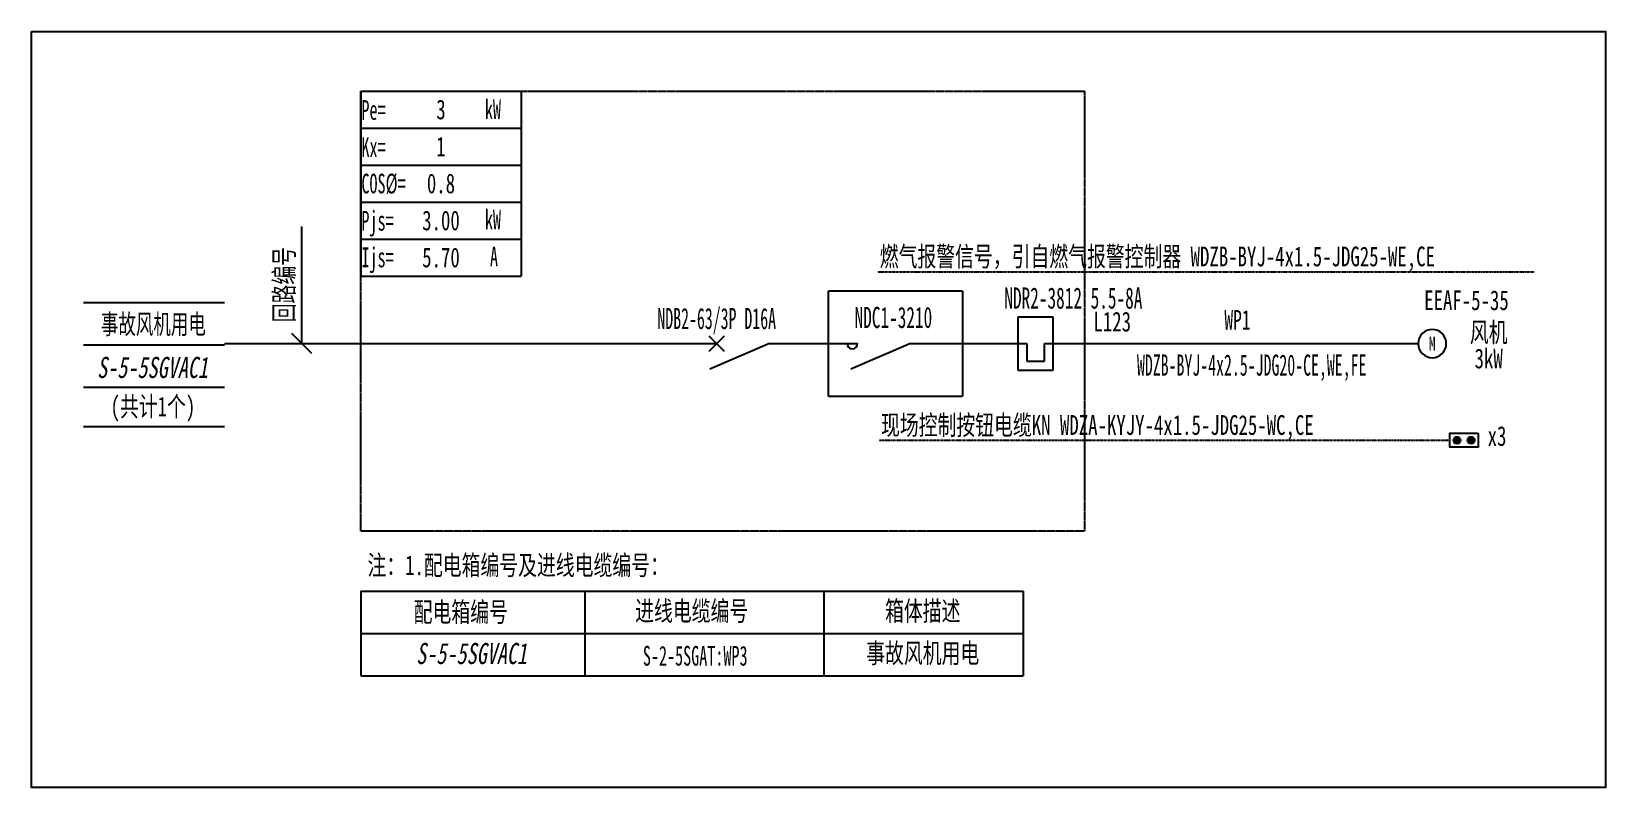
# Model space of a CAD drawing. Extents: x 296944 to 299348, y 326652 to 327807.
import ezdxf
from ezdxf.enums import TextEntityAlignment as Align

# ---------------------------------------------------------------- set-up
doc = ezdxf.new("R2010")
doc.units = 0
doc.header["$MEASUREMENT"] = 0
for name, pattern in [('DASH', [0.35, 0.25, -0.1]), ('DASHDOT', [1, 0.5, -0.25, 0, -0.25]), ('DASHED', [0.75, 0.5, -0.25])]:
    doc.linetypes.add(name, pattern=pattern)
for name, color, linetype in [('D_E_Eqpm(强电设备)', 100, 'Continuous'), ('D_E_Eqpm（强电设备）', 100, 'Continuous'), ('D_E_Text(强电文字)', 51, 'Continuous'), ('D_E_Text（强电文字）', 51, 'Continuous'), ('D_E_Wire(强电线缆)', 10, 'Continuous'), ('D_E_Wire（强电线缆）', 10, 'Continuous'), ('D_T_TableDim(表格尺寸)', 255, 'Continuous'), ('D_T_TableDim（表格尺寸）', 255, 'Continuous'), ('系统图', 220, 'Continuous')]:
    doc.layers.add(name, color=color, linetype=linetype)
doc.styles.add('$1$电气', font='', dxfattribs={"width": 0.7})
doc.styles.add('$1$电气箱', font='simhei.ttf', dxfattribs={"width": 0.8, "oblique": 10})
doc.styles.add('$3$电气', font='', dxfattribs={"width": 0.7})
doc.styles.add('电气', font='', dxfattribs={"width": 0.7})
doc.styles.add('电气箱', font='simhei.ttf', dxfattribs={"width": 0.8, "oblique": 10})
doc.styles.get('$1$电气').set_extended_font_data('SimSun')
doc.styles.get('$3$电气').set_extended_font_data('SimSun')
doc.styles.get('电气').set_extended_font_data('SimSun')

# ---------------------------------------------------------------- blocks, each defined once
blk = doc.blocks.new('电机启停按钮')
at = {"layer": 'D_E_Eqpm（强电设备）'}
for points in [[(150, 300, 1), (50, 300, 1)], [(50, 100, 1), (150, 100, 1)]]:
    blk.add_hatch(color=51, dxfattribs=at).paths.add_polyline_path(points)
blk.add_lwpolyline([(0, 400), (200, 400), (200, 0), (0, 0)], close=True, dxfattribs=at)
for centre in [(100, 300), (100, 100)]:
    blk.add_circle(centre, 50, dxfattribs=at)
blk = doc.blocks.new('1')
at = {"layer": 'D_E_Eqpm(强电设备)'}
for p, q in [((-314387, 61832), (-314387, 61082)), ((-313887, 61832), (-314387, 61832)), ((-313887, 61082), (-313887, 61832)), ((-314262, 61457), (-314262, 61207)), ((-314012, 61207), (-314012, 61457)), ((-314262, 61207), (-314012, 61207)), ((-314387, 61082), (-313887, 61082))]:
    blk.add_line(p, q, dxfattribs=at)
blk = doc.blocks.new('电机')
at = {"layer": 'D_E_Eqpm（强电设备）'}
for start, end in [(90, 180), (180, 270), (0, 90), (270, 0)]:
    blk.add_arc((0, 0), 200, start, end, dxfattribs=at)
at = {"layer": 'D_E_Eqpm（强电设备）', "color": 51, "style": '电气', "width": 0.7}
blk.add_text('M', height=200, dxfattribs=at).set_placement((0, 0), align=Align.MIDDLE)

msp = doc.modelspace()

# ---------------------------------------------------------------- linework, layer by layer
at = {"linetype": 'DASHED'}
for p, q in [((297447.4, 327044.2), (297447.4, 327716)), ((297447.4, 327716), (298552.4, 327716)), ((298552.4, 327716), (298552.4, 327044.2)), ((298552.4, 327044.2), (297447.4, 327044.2))]:
    msp.add_line(p, q, dxfattribs=at)
at = {"layer": 'D_E_Eqpm(强电设备)', "color": 100}
for p, q in [((297979.3, 327319), (298002.1, 327341.9)), ((298002.1, 327319), (297979.3, 327341.9)), ((298002.1, 327341.9), (297979.3, 327319)), ((297979.3, 327341.9), (298002.1, 327319)), ((298071.4, 327330.4), (297980.3, 327291.4)), ((298286.7, 327330.4), (298195.6, 327291.4))]:
    msp.add_line(p, q, dxfattribs=at)
msp.add_arc((298197.9, 327330.4), 8.07, 180, 0, dxfattribs=at)
at = {"layer": 'D_E_Text（强电文字）'}
for p, q in [((297447.4, 327716), (297447.4, 327433.5)), ((297447.4, 327716), (297692.2, 327716)), ((297692.2, 327716), (297692.2, 327433.5)), ((297447.4, 327659.5), (297692.2, 327659.5)), ((297447.4, 327603), (297692.2, 327603)), ((297447.4, 327546.5), (297692.2, 327546.5)), ((297357.5, 327330.4), (297357.5, 327509)), ((297447.4, 327490), (297692.2, 327490)), ((297447.4, 327433.5), (297692.2, 327433.5)), ((297372.7, 327315.2), (297342.2, 327345.7))]:
    msp.add_line(p, q, dxfattribs=at)
at = {"layer": 'D_E_Wire(强电线缆)', "color": 10}
for p, q in [((297866.8, 327330.4), (297990.7, 327330.4)), ((298071.4, 327330.4), (298206, 327330.4)), ((298286.7, 327330.4), (298464.3, 327330.4)), ((298491.2, 327330.4), (299061.9, 327330.4))]:
    msp.add_line(p, q, dxfattribs=at)
at = {"layer": 'D_E_Wire（强电线缆）', "linetype": 'DASHDOT', "ltscale": 0.5}
for p, q in [((298236.6, 327440.2), (299238.8, 327440.2)), ((298238.7, 327182.8), (299110.5, 327182.8))]:
    msp.add_line(p, q, dxfattribs=at)
at = {"layer": 'D_E_Wire（强电线缆）'}
msp.add_line((297239.1, 327330.4), (297866.8, 327330.4), dxfattribs=at)
at = {"layer": 'D_T_TableDim(表格尺寸)', "linetype": 'DASH', "elevation": 0}
msp.add_lwpolyline([(298161.5, 327411.2), (298366, 327411.2), (298366, 327249.7), (298161.5, 327249.7)], close=True, dxfattribs=at)
at = {"layer": 'D_T_TableDim（表格尺寸）', "color": 255}
for p, q in [((297023.8, 327393.1), (297239.1, 327393.1)), ((297023.8, 327328.5), (297239.1, 327328.5)), ((297023.8, 327263.9), (297239.1, 327263.9)), ((297023.8, 327203.9), (297239.1, 327203.9))]:
    msp.add_line(p, q, dxfattribs=at)
at = {"layer": 'D_T_TableDim（表格尺寸）', "ltscale": 3.5}
for p, q in [((297447.4, 326952.1), (298459, 326952.1)), ((297447.4, 326952.1), (297447.4, 326823)), ((297789.4, 326952.1), (297789.4, 326823)), ((298154.6, 326952.1), (298154.6, 326823)), ((298459, 326952.1), (298459, 326823)), ((297447.4, 326887.6), (298459, 326887.6)), ((297447.4, 326887.6), (298459, 326887.6)), ((297789.4, 326887.6), (297789.4, 326823)), ((298154.6, 326887.6), (298154.6, 326823)), ((297447.4, 326823), (298459, 326823))]:
    msp.add_line(p, q, dxfattribs=at)
at = {"layer": '系统图', "ltscale": 9973.992009}
msp.add_lwpolyline([(296944.5, 327807), (299348, 327807), (299348, 326652.5), (296944.5, 326652.5)], close=True, dxfattribs=at)

# ---------------------------------------------------------------- block references
at = {"layer": 'D_E_Eqpm(强电设备)', "color": 100, "xscale": 0.1076289442000022, "yscale": 0.1076289442000022, "zscale": 0.1076289442000022}
msp.add_blockref('1', (332288, 320715.8), dxfattribs=at)
at = {"layer": 'D_E_Eqpm（强电设备）', "xscale": 0.1076289442000022, "yscale": 0.1076289442000022, "zscale": 0.1076289442000022}
msp.add_blockref('电机', (299083.4, 327330.4), dxfattribs=at)
at = {"layer": 'D_E_Eqpm（强电设备）', "xscale": 0.1076289442000022, "yscale": 0.1076289442000022, "zscale": 0.1076289442000022, "rotation": 270}
msp.add_blockref('电机启停按钮', (299110.5, 327193.6), dxfattribs=at)

# ---------------------------------------------------------------- texts
at = {"layer": 'D_E_Text(强电文字)', "color": 51, "style": '电气'}
for s, height, width, p in [('NDR2-3812 5.5-8A', 32.289, 0.6, (298430, 327383.8)), ('NDB2-63/3P D16A', 32.289, 0.55, (297900.2, 327352.5)), ('NDC1-3210', 32.29, 0.6, (298201.3, 327354.2))]:
    msp.add_text(s, height=height, dxfattribs=dict(at, width=width)).set_placement(p)
at = {"layer": 'D_E_Text(强电文字)', "color": 51, "style": '电气', "width": 0.55}
msp.add_text('WDZB-BYJ-4x2.5-JDG20-CE,WE,FE', height=32.289, dxfattribs=at).set_placement((298807.7, 327293.7), align=Align.MIDDLE)
at = {"layer": 'D_E_Text（强电文字）', "linetype": 'Continuous', "style": '电气', "width": 0.6}
for s, height, p in [('Pe=', 30.14, (297448.3, 327672)), ('kW', 30.14, (297636.8, 327673.1)), ('Kx=', 30.14, (297448.3, 327615.4)), ('COS%%C=', 30.14, (297448.3, 327559.7)), ('Pjs=', 30.14, (297448.3, 327502.9)), ('kW', 30.14, (297636.8, 327504.8)), ('Ijs=', 30.14, (297448.3, 327447)), ('A', 30.1, (297644.6, 327448.2))]:
    msp.add_text(s, height=height, dxfattribs=at).set_placement(p)
at = {"layer": 'D_E_Text（强电文字）'}
for s, height, style, width, p in [('燃气报警信号，引自燃气报警控制器 WDZB-BYJ-4x1.5-JDG25-WE,CE', 30.136, '电气', 0.7, (298239.7, 327448.4)), ('EEAF-5-35', 30.14, '电气', 0.7, (299071.1, 327381.5)), ('WP1', 30.14, '$1$电气', 0.65, (298766, 327351.6)), ('L123', 30.14, '电气', 0.7, (298566.1, 327348.9)), ('现场控制按钮电缆KN WDZA-KYJY-4x1.5-JDG25-WC,CE', 30.136, '电气', 0.7, (298241.7, 327191)), ('x3', 30.14, '电气', 0.7, (299168, 327174.2)), ('注：1.配电箱编号及进线电缆编号：', 30.136, '电气', 0.7, (297457.5, 326976.9))]:
    msp.add_text(s, height=height, dxfattribs=dict(at, style=style, width=width)).set_placement(p)
at = {"layer": 'D_E_Text（强电文字）', "style": '$3$电气', "width": 0.7}
msp.add_text('回路编号', height=30.14, rotation=90, dxfattribs=at).set_placement((297345.2, 327362.9))
at = {"layer": 'D_E_Text（强电文字）'}
for s, height, style, width, p in [('事故风机用电', 30.14, '$1$电气', 0.65, (297130.6, 327360.6)), ('风机', 30.14, '电气', 0.7, (299169.6, 327348.2)), ('3kW', 30.14, '电气', 0.7, (299169.6, 327308.1)), ('配电箱编号', 30.14, '电气', 0.7, (297600, 326921.2)), ('进线电缆编号', 30.14, '电气', 0.7, (297952.6, 326922.8)), ('箱体描述', 30.14, '电气', 0.7, (298305.4, 326922.8)), ('事故风机用电', 30.14, '电气', 0.7, (298305.4, 326858.2)), ('S-2-5SGAT:WP3', 30.136, '电气', 0.6, (297958, 326853.7))]:
    msp.add_text(s, height=height, dxfattribs=dict(at, style=style, width=width)).set_placement(p, align=Align.MIDDLE)
at = {"layer": 'D_E_Text（强电文字）', "color": 7, "style": '$1$电气箱', "oblique": 10, "width": 0.7}
msp.add_text('S-5-5SGVAC1', height=32.289, dxfattribs=at).set_placement((297129.3, 327294), align=Align.MIDDLE)
at = {"layer": 'D_E_Text（强电文字）', "style": '$1$电气', "width": 0.7}
msp.add_text('(共计1个)', height=30.14, dxfattribs=at).set_placement((297129.9, 327219.3), align=Align.CENTER)
at = {"layer": 'D_E_Text（强电文字）', "style": '电气箱', "oblique": 10, "width": 0.7}
msp.add_text('S-5-5SGVAC1', height=32.289, dxfattribs=at).set_placement((297616.5, 326857.2), align=Align.MIDDLE)
at = {"layer": 'D_E_Text（强电文字）', "width": 244.833, "attachment_point": 5, "style": '电气'}
for s, insert, char_height in [('3', (297569.8, 327687.7), 30.1), ('1', (297569.8, 327631.2), 30.1), ('0.8', (297569.8, 327574.7), 30.14), ('{\\C200;3.00}', (297569.8, 327518.2), 30.136), ('{\\C200;5.70}', (297569.8, 327461.7), 30.136)]:
    msp.add_mtext(s, dxfattribs=dict(at, insert=insert, char_height=char_height))

doc.saveas('drawing.dxf')
